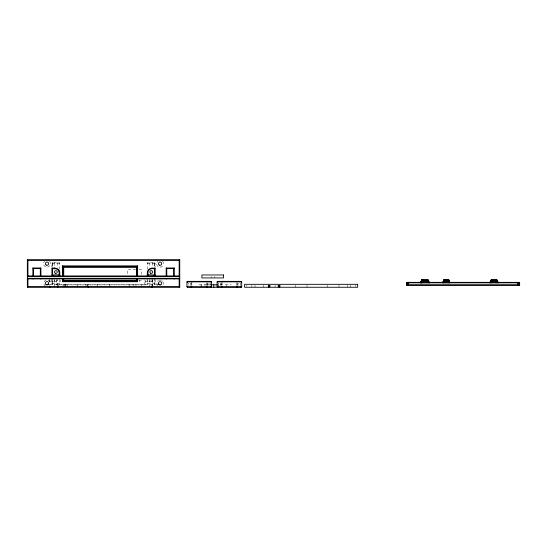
<?xml version="1.0" encoding="UTF-8"?>
<svg xmlns="http://www.w3.org/2000/svg" width="547" height="547" viewBox="0 0 547 547"><rect width="100%" height="100%" fill="white"/><g stroke="black" fill="none" stroke-linecap="round" stroke-linejoin="round"><path stroke-width="0.41" stroke-dasharray="2.73 2.05" d="M59.794 269.24L59.794 263.278L59.206 262.683L52.519 262.683L52.423 267.538M154.671 283.722L154.575 284.317L154.015 283.708L154.671 283.722L154.671 279.462M53.08 283.722L52.519 284.317L51.931 283.722L51.931 279.462M154.015 263.278L154.575 262.683L155.163 263.278L155.163 267.538M51.931 267.538L51.931 263.278L52.519 262.683L53.08 263.278M56.273 279.572A4.451 4.451 0 0 1 56.457 280.03L56.587 284.905L57.175 284.317L57.237 279.599M59.794 279.462L59.794 283.722L59.206 284.317L59.206 283.722M88.539 284.317L87.951 284.905L87.951 286.088M147.3 269.24L147.3 263.278L147.888 262.683L154.575 262.683L154.575 267.538M155.163 279.462L155.163 283.722L154.575 284.317L154.575 279.462M51.931 263.278L59.794 263.278M147.3 263.278L155.163 263.278M135.731 269.466L127.636 269.466L127.636 274.457M138.972 269.466L141.399 269.466L141.399 274.457M138.972 280.283L141.399 280.283M50.071 281.76L56.191 281.76L56.191 279.695M152.545 281.76L145.659 281.76L145.659 279.695M51.931 283.722L59.794 283.722M155.163 283.722L147.3 283.722L147.3 279.462M49.565 284.317L157.529 284.317M199.094 284.809L206.957 284.809M207.928 284.809L210.882 284.809M222.677 284.809L218.253 284.809L218.253 287.264M225.33 284.809L231.231 284.809M56.587 284.905L145.27 284.905L145.393 280.03A4.451 4.451 0 0 1 145.584 279.572M145.27 284.905L144.675 284.317L144.675 280.385A5.039 5.039 0 0 1 144.832 279.838M57.565 284.317L58.16 284.905L58.16 286.088M355.687 285.055L355.687 286.525M350.381 285.055L350.381 287.264M347.229 285.055L347.229 287.264M338.976 285.055L338.976 287.264M327.174 285.055L327.174 287.264M307.017 285.055L307.017 287.264M295.223 285.055L295.223 287.264M279.982 285.055L279.982 287.264M279.914 285.055L279.914 287.264M279.832 285.055L279.832 287.264M279.715 285.055L279.715 287.264M279.579 285.055L279.579 287.264M279.408 285.055L279.408 287.264M279.209 285.055L279.209 287.264M278.997 285.055L278.997 287.264M278.765 285.055L278.765 287.264M278.526 285.055L278.526 287.264M278.013 285.055L278.013 287.264M275.066 285.055L275.066 287.264M270.15 285.055L270.15 287.264M269.644 285.055L269.644 287.264M269.397 285.055L269.397 287.264M269.165 285.055L269.165 287.264M268.953 285.055L268.953 287.264M268.762 285.055L268.762 287.264M268.591 285.055L268.591 287.264M268.447 285.055L268.447 287.264M268.331 285.055L268.331 287.264M268.249 285.055L268.249 287.264M268.18 285.055L268.18 287.264M263.264 285.055L263.264 287.264M255.011 285.055L255.011 287.264M251.859 285.055L251.859 287.264M246.553 285.055L246.553 286.525M237.371 282.84L237.371 285.794M236.783 282.676L236.783 285.951M226.807 284.809L226.807 287.264M222.034 281.855L222.034 285.951M221.446 282.84L221.446 285.794M216.003 285.623L216.003 287.264M214.287 276.447L214.287 277.924M211.142 276.447L211.142 277.924M207.19 282.84L207.19 285.794M206.602 282.676L206.602 285.951M204.995 284.809L204.995 287.264M201.344 284.809L201.344 287.264M201.057 284.809L201.057 287.264M191.853 281.855L191.853 285.951M191.259 282.84L191.259 285.794M154.671 263.278L154.671 267.538M152.804 284.317L152.804 287.264M152.606 262.683L152.606 267.401M152.606 279.599L152.606 284.317M152.545 279.449L152.545 285.869M151.95 279.449L151.95 285.869M149.857 262.683L149.857 267.401M149.857 279.599L149.857 284.317M149.659 284.317L149.659 287.264M147.888 262.683L147.888 263.278M141.399 284.317L141.399 287.264M139.43 280.283L139.43 281.855M135.991 284.317L135.991 287.264M133.044 284.317L133.044 287.264M129.598 284.317L129.598 287.264M109.448 284.317L109.448 287.264M97.646 284.317L97.646 287.264M87.513 284.317L87.541 287.264M85.968 284.317L85.995 287.264M77.489 284.317L77.489 287.264M67.172 284.317L67.172 287.264M65.695 284.317L65.695 287.264M65.394 284.317L65.421 287.264M64.218 284.317L64.218 287.264M63.869 284.317L63.849 287.264M60.779 280.283L60.779 281.855M59.206 262.683L59.206 263.278M57.435 284.317L57.435 287.264M57.237 262.683L57.237 267.599M54.488 262.683L54.488 269.24M54.488 279.599L54.488 284.317M54.29 284.317L54.29 287.264M52.519 262.683L52.519 267.538M52.519 279.462L52.519 284.317L52.423 279.462M49.9 279.449L49.9 281.855M49.305 279.449L49.305 281.855M239.955 283.079A1.422 1.422 0 0 1 240.331 285.233A1.422 1.422 0 0 1 238.15 285.233A1.422 1.422 0 0 1 238.526 283.079M220.291 283.079A1.422 1.422 0 0 1 220.667 285.233A1.422 1.422 0 0 1 218.485 285.233A1.422 1.422 0 0 1 218.862 283.079M209.768 283.079A1.422 1.422 0 0 1 210.151 285.233A1.422 1.422 0 0 1 207.963 285.233A1.422 1.422 0 0 1 208.345 283.079M190.103 283.079A1.422 1.422 0 0 1 190.26 285.445A1.422 1.422 0 0 1 188.018 284.686M188.018 283.948A1.422 1.422 0 0 1 188.681 283.079M49.449 261.234A3.439 3.439 0 0 1 49.449 266.102A3.439 3.439 0 0 1 44.581 266.102A3.439 3.439 0 0 1 44.581 261.234M162.514 261.234A3.439 3.439 0 0 1 163.061 265.391M162.514 266.102A3.439 3.439 0 0 1 157.645 266.102A3.439 3.439 0 0 1 157.645 261.234M162.89 281.712A3.248 3.248 0 0 1 162.377 285.63M157.789 285.63A3.248 3.248 0 0 1 158.459 280.522M159.239 280.201A3.248 3.248 0 0 1 160.921 280.201M161.7 280.522A3.248 3.248 0 0 1 162.377 281.042M45.387 286.026A3.248 3.248 0 0 1 44.355 281.356A3.248 3.248 0 0 1 49.1 280.741A3.248 3.248 0 0 1 49.305 285.52M57.018 279.838A5.039 5.039 0 0 1 57.175 280.385M149.803 279.695A1.374 1.374 0 0 1 148.613 281.76A1.374 1.374 0 0 1 147.416 279.695M54.433 279.695A1.374 1.374 0 0 1 53.244 281.76A1.374 1.374 0 0 1 52.047 279.695M147.888 283.708L147.3 283.722L147.888 284.317L147.888 283.708"/><path stroke-width="0.82" d="M217.856 286.676L217.61 287.264L217.118 286.772L217.118 281.855L217.617 281.363L241.206 281.363L241.699 281.855L241.699 286.772L241.206 287.264L187.43 287.264L186.937 286.772L186.937 281.855L187.436 281.363L211.026 281.363L211.518 281.855L211.518 286.772L211.026 287.264L210.78 286.676M408.582 282.348L408.582 285.302M517.653 285.302L517.653 282.348M445.415 282.84L445.668 279.893M52.519 268.085L52.423 275.948L51.931 274.963L51.931 268.673L52.519 268.085L54.878 268.085A5.039 5.039 0 0 1 59.794 272.016L59.794 275.948M424.144 282.84L424.479 279.893M492.963 282.84L493.305 279.893M444.581 282.84L445.073 279.893M423.111 282.84L423.768 279.893M491.938 282.84L492.594 279.893M421.922 282.102L422.448 279.893M443.87 282.84L444.567 279.893M408.171 282.348L408.171 285.302M518.064 285.302L518.064 282.348M421.204 282.84L422.052 279.893L421.204 282.348M443.323 282.84L444.178 279.893L443.535 281.732M422.229 282.84L423.159 279.893M491.056 282.84L491.985 279.893M420.862 282.84L421.805 279.893L420.862 282.348M442.981 282.84L443.932 279.893L442.981 282.348M420.739 282.84L421.723 279.893L428.192 279.893L429.504 282.84M442.865 282.84L443.849 279.893L448.766 279.893L449.743 282.348M421.552 282.84L422.687 279.893M490.379 282.84L491.514 279.893M420.739 282.348L421.723 279.893M442.865 282.348L443.849 279.893M187.43 287.264L187.669 286.676M207.334 286.676L207.094 287.264L206.602 286.772M210.78 281.958L211.026 281.363M237.521 286.676L237.275 287.264L236.783 286.772M240.96 281.958L241.206 281.363M421.128 282.84L422.393 279.893M489.955 282.84L491.22 279.893M420.985 282.84L422.298 279.893M489.804 282.84L491.117 279.893L497.018 279.893L498.331 282.84M154.575 268.085L154.575 274.826L154.015 275.948L155.163 274.963L155.163 268.673L154.575 268.085L152.216 268.085A5.039 5.039 0 0 0 147.3 272.016L147.3 275.948M407.816 282.348L407.816 285.302M518.419 285.302L518.419 282.348M407.508 282.348L407.159 282.84L407.508 285.302M518.72 285.302L519.076 282.84L518.72 282.348M407.276 282.348L406.845 284.809L407.276 285.302M518.959 285.302L519.383 282.84L518.959 282.348M406.653 282.84L407.132 282.348L519.158 282.348L519.65 282.84L519.65 284.809L519.158 285.302L407.077 285.302L406.585 284.809L519.65 284.809M519.103 285.302L519.582 284.809L519.582 282.84L519.103 282.348M40.328 275.955L40.328 268.584L40.916 267.996L40.916 275.62M32.854 279.004L33.449 278.416M27.35 287.264L27.938 286.676L179.156 286.676L179.744 287.264L179.744 259.736L27.35 259.736L27.35 287.264L179.744 287.264M62.481 278.375L62.481 281.705L63.069 281.117L137.023 281.117L137.612 281.705L137.612 278.375M57.565 287.264L58.16 286.676M62.481 275.873L62.481 265.876L63.069 266.464L137.023 266.464L137.612 265.876L137.612 275.873M152.545 286.676L151.95 287.264L151.95 286.676M179.156 276.474L179.156 260.324L179.744 259.736M173.645 275.955L173.645 268.584L174.24 267.996L174.24 275.62M166.179 279.004L166.767 278.416M191.853 286.772L191.361 287.264L191.115 286.676M222.034 286.772L221.542 287.264L221.303 286.676M407.132 285.302L406.653 284.809L406.585 282.84L407.077 282.348M187.525 286.525L186.937 286.772L211.511 286.772L210.923 286.525M217.706 286.525L217.118 286.772L241.692 286.772M51.931 274.963L59.794 274.826L59.206 275.948L59.083 271.668A4.451 4.451 0 0 0 55.377 268.7L51.931 268.673M27.35 259.736L27.938 260.324L179.156 260.324M62.481 265.876L137.612 265.876M32.854 275.62L32.854 267.996L40.916 267.996M166.179 275.62L166.179 267.996L174.24 267.996M32.854 267.996L33.449 268.584L40.328 268.584M166.179 267.996L166.767 268.584L173.645 268.584M155.163 268.673L151.717 268.7A4.451 4.451 0 0 0 148.011 271.668L147.888 275.948L147.3 274.826L155.163 274.963L154.671 275.948L154.575 274.826M62.467 280.283L137.741 280.283M62.481 281.705L137.612 281.705M211.511 281.855L186.944 281.855L187.525 282.102M241.692 281.855L217.125 281.855L217.706 282.102M406.585 282.84L519.65 282.84M47.015 284.317L48.717 284.317M158.11 284.317L160.08 284.317M211.258 284.809L217.644 284.809M173.645 278.416L174.24 279.004M87.951 286.676L88.539 287.264M49.305 286.676L49.9 287.264L49.9 286.676M40.328 278.416L40.916 279.004M52.519 274.826L53.08 275.948M496.915 279.893L498.18 282.84M428.096 279.893L429.361 282.84M240.96 286.676L241.206 287.264M217.61 281.363L217.856 281.958M187.43 281.363L187.669 281.958M449.627 282.348L448.677 279.893L449.627 282.84M496.621 279.893L497.756 282.84M427.802 279.893L428.937 282.84M449.073 281.732L448.431 279.893L449.285 282.84M448.766 279.893L449.743 282.84M496.156 279.893L497.079 282.84M427.33 279.893L428.26 282.84M448.041 279.893L448.738 282.84M495.541 279.893L496.197 282.84M426.722 279.893L427.378 282.84M447.535 279.893L448.027 282.84M494.83 279.893L495.172 282.84M426.01 279.893L426.345 282.84M446.94 279.893L447.193 282.84M494.071 279.893L494.071 282.84M446.304 279.893L446.304 282.84M425.245 279.893L425.245 282.84M213.829 284.809L213.829 287.264M179.156 278.177L179.156 286.676M166.767 268.584L166.767 275.955M137.023 266.464L137.023 276.235M137.023 278.676L137.023 281.117M136.483 276.023L136.483 267.504L63.725 267.504L63.725 276.023M136.483 278.58L136.483 280.283M63.725 278.58L63.725 280.283M63.069 266.464L63.069 276.235M63.069 278.676L63.069 281.117M58.809 270.642L58.809 271.045M33.449 268.584L33.449 275.955M27.938 260.324L27.938 276.474M27.938 278.177L27.938 286.676M27.938 275.948L27.35 276.536L179.744 276.536L179.156 275.948L27.938 275.948M179.744 278.307L179.156 278.895L27.938 278.895L27.35 278.307L179.744 278.307M223.532 274.977L201.898 274.977L201.898 277.924L223.532 277.924L223.532 274.977M357.656 284.317L244.584 284.317L244.584 287.264L357.656 287.264L357.656 284.317M55.172 273.206A1.374 1.374 0 0 0 57.237 272.016A1.374 1.374 0 0 0 55.172 270.827A1.374 1.374 0 0 0 55.172 273.206M150.541 273.206A1.374 1.374 0 0 0 152.606 272.016A1.374 1.374 0 0 0 150.541 270.827A1.374 1.374 0 0 0 150.541 273.206M159.266 265.076A1.62 1.62 0 0 0 161.7 263.668A1.62 1.62 0 0 0 159.266 262.266A1.62 1.62 0 0 0 159.266 265.076M46.201 265.076A1.62 1.62 0 0 0 48.635 263.668A1.62 1.62 0 0 0 46.201 262.266A1.62 1.62 0 0 0 46.201 265.076M158.897 284.515A1.668 1.668 0 0 0 161.693 283.763A1.668 1.668 0 0 0 159.649 281.719A1.668 1.668 0 0 0 158.897 284.515M46.174 284.666A1.668 1.668 0 0 0 48.683 283.223A1.668 1.668 0 0 0 46.18 281.773A1.668 1.668 0 0 0 46.174 284.666"/></g></svg>
